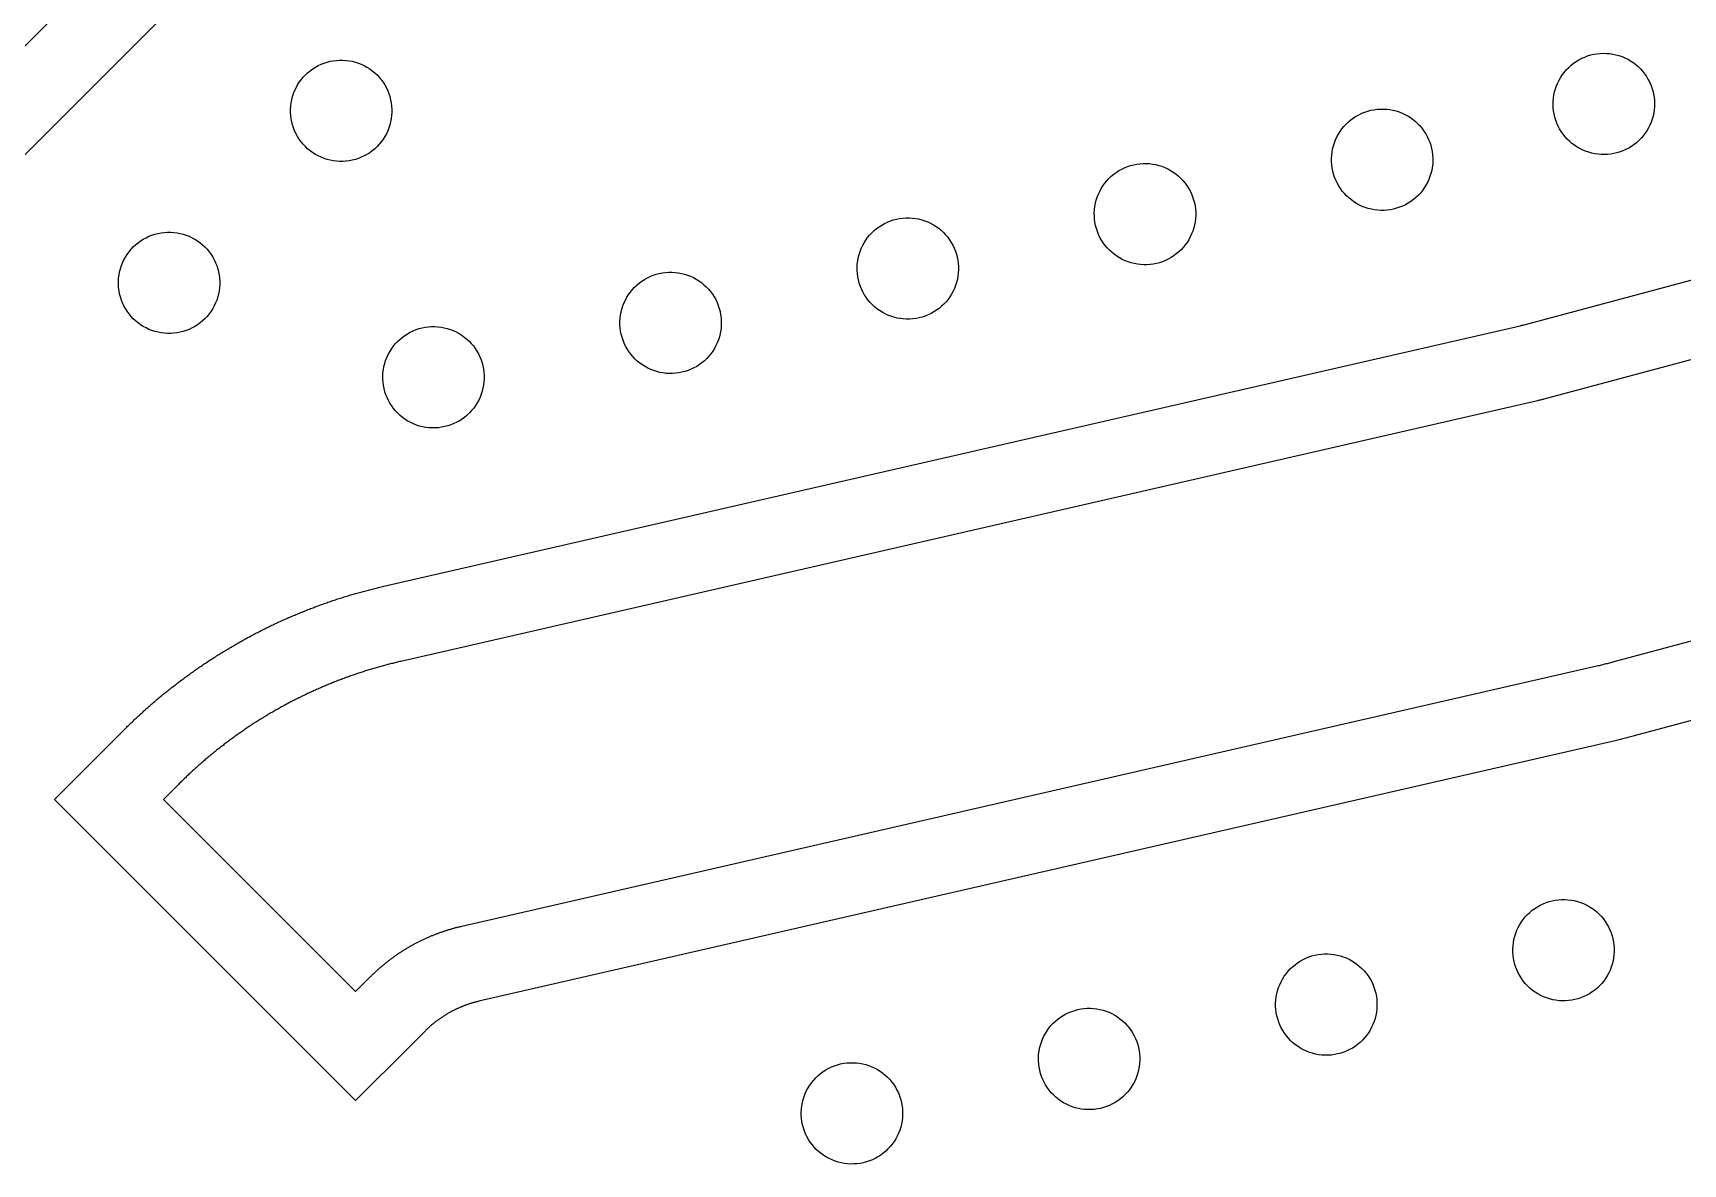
# Model space of a CAD drawing. Extents: x -16500 to 16500, y -16500 to 16500.
# Drawn here: x 3703 to 7771, y 451 to 3240 of the extents above; entities that cross this region are included whole.
import ezdxf

# ---------------------------------------------------------------- set-up
doc = ezdxf.new("R2010")
doc.units = 0
doc.header["$MEASUREMENT"] = 0
doc.layers.add('Top', color=1, linetype='Continuous')
doc.layers.add('Via', color=100, linetype='Continuous')

msp = doc.modelspace()

# ---------------------------------------------------------------- linework, layer by layer
at = {"layer": 'Top'}
for points in [[(2181.424, 2923.887), (7019.069, 7761.531), (6660.703, 8626.703), (7236.531, 10016.875), (8626.703, 10592.703), (10016.875, 10016.875), (10592.703, 8626.703), (10016.875, 7236.531), (8626.703, 6660.703), (7761.531, 7019.069), (2923.887, 2181.424)], [(2450.125, 2923.887), (2923.887, 2450.125), (6962.174, 6488.412), (6962.174, 6488.412), (7473.412, 6999.65), (6999.65, 7473.412), (6488.412, 6962.174), (6488.412, 6962.174)]]:
    msp.add_lwpolyline(points, close=True, dxfattribs=at)
for points in [[(9129.615, 1902.754), (7650.847, 1506.519), (7647.743, 1505.692), (7644.637, 1504.871), (7641.529, 1504.059), (7638.42, 1503.254), (7635.308, 1502.456), (7632.194, 1501.666), (7629.078, 1500.884), (7625.961, 1500.109), (7622.842, 1499.342), (7619.72, 1498.582), (7616.597, 1497.83), (7613.472, 1497.085), (7610.346, 1496.348), (7607.217, 1495.619), (7604.087, 1494.897), (4802.223, 852.343), (4800.781, 852.008), (4799.341, 851.665), (4797.902, 851.315), (4796.465, 850.957), (4795.031, 850.591), (4793.598, 850.217), (4792.167, 849.836), (4790.738, 849.447), (4789.312, 849.05), (4787.887, 848.646), (4786.465, 848.234), (4785.045, 847.815), (4783.628, 847.387), (4782.212, 846.952), (4780.799, 846.51), (4779.389, 846.06), (4777.98, 845.602), (4776.575, 845.137), (4775.172, 844.664), (4773.771, 844.183), (4772.373, 843.695), (4770.978, 843.2), (4769.585, 842.697), (4768.195, 842.187), (4766.808, 841.669), (4765.424, 841.143), (4764.042, 840.61), (4762.664, 840.07), (4761.288, 839.523), (4759.915, 838.967), (4758.546, 838.405), (4757.179, 837.835), (4755.815, 837.258), (4754.455, 836.673), (4753.098, 836.082), (4751.744, 835.483), (4750.393, 834.876), (4749.045, 834.262), (4747.701, 833.642), (4746.36, 833.013), (4745.023, 832.378), (4743.689, 831.735), (4742.358, 831.086), (4741.031, 830.429), (4739.708, 829.765), (4738.388, 829.094), (4737.072, 828.415), (4735.759, 827.73), (4734.451, 827.038), (4733.146, 826.338), (4731.844, 825.632), (4730.547, 824.919), (4729.253, 824.198), (4727.963, 823.471), (4726.678, 822.737), (4725.396, 821.995), (4724.118, 821.247), (4722.844, 820.492), (4721.575, 819.731), (4720.309, 818.962), (4719.048, 818.187), (4717.79, 817.404), (4716.537, 816.615), (4715.289, 815.82), (4714.044, 815.017), (4712.804, 814.208), (4711.569, 813.392), (4710.337, 812.57), (4709.11, 811.741), (4707.888, 810.905), (4706.67, 810.063), (4705.457, 809.214), (4704.248, 808.359), (4703.044, 807.498), (4701.845, 806.629), (4700.65, 805.755), (4699.46, 804.874), (4698.275, 803.986), (4697.094, 803.092), (4695.919, 802.192), (4694.748, 801.286), (4693.582, 800.373), (4692.421, 799.454), (4691.265, 798.528), (4690.114, 797.597), (4688.968, 796.659), (4687.828, 795.715), (4686.692, 794.765), (4685.561, 793.809), (4684.436, 792.847), (4683.315, 791.879), (4682.2, 790.905), (4681.091, 789.925), (4679.986, 788.938), (4678.887, 787.946), (4677.793, 786.948), (4676.705, 785.944), (4675.622, 784.935), (4674.544, 783.919), (4673.472, 782.898), (4672.406, 781.871), (4671.345, 780.838), (4670.289, 779.799), (4669.239, 778.755), (4632.248, 741.764), (4632.248, 741.763), (4497.898, 607.413), (3755.436, 1349.875), (3889.432, 1483.872), (3889.432, 1483.872), (3926.777, 1521.217), (3929.081, 1523.516), (3931.391, 1525.808), (3933.706, 1528.095), (3936.027, 1530.376), (3938.353, 1532.652), (3940.685, 1534.922), (3943.022, 1537.186), (3945.365, 1539.444), (3947.714, 1541.696), (3950.068, 1543.943), (3952.428, 1546.184), (3954.793, 1548.419), (3957.163, 1550.649), (3959.54, 1552.872), (3961.921, 1555.09), (3964.308, 1557.302), (3966.7, 1559.507), (3969.098, 1561.708), (3971.501, 1563.902), (3973.91, 1566.09), (3976.324, 1568.272), (3978.743, 1570.449), (3981.168, 1572.619), (3983.598, 1574.784), (3986.033, 1576.942), (3988.474, 1579.095), (3990.919, 1581.241), (3993.371, 1583.382), (3995.827, 1585.516), (3998.288, 1587.645), (4000.755, 1589.767), (4003.227, 1591.883), (4005.705, 1593.994), (4008.187, 1596.098), (4010.674, 1598.196), (4013.167, 1600.288), (4015.665, 1602.374), (4018.168, 1604.453), (4020.676, 1606.527), (4023.189, 1608.594), (4025.707, 1610.655), (4028.23, 1612.71), (4030.759, 1614.759), (4033.292, 1616.802), (4035.83, 1618.838), (4038.374, 1620.868), (4040.922, 1622.892), (4043.475, 1624.91), (4046.033, 1626.921), (4048.596, 1628.926), (4051.165, 1630.925), (4053.737, 1632.917), (4056.315, 1634.903), (4058.898, 1636.883), (4061.486, 1638.856), (4064.078, 1640.823), (4066.675, 1642.784), (4069.277, 1644.738), (4071.884, 1646.686), (4074.496, 1648.628), (4077.112, 1650.563), (4079.733, 1652.491), (4082.359, 1654.413), (4084.989, 1656.329), (4087.625, 1658.238), (4090.265, 1660.141), (4092.909, 1662.037), (4095.558, 1663.927), (4098.212, 1665.81), (4100.871, 1667.687), (4103.534, 1669.557), (4106.201, 1671.421), (4108.874, 1673.278), (4111.55, 1675.129), (4114.232, 1676.973), (4116.918, 1678.81), (4119.608, 1680.641), (4122.303, 1682.465), (4125.002, 1684.283), (4127.706, 1686.093), (4130.414, 1687.898), (4133.127, 1689.695), (4135.844, 1691.486), (4138.565, 1693.271), (4141.291, 1695.048), (4144.021, 1696.819), (4146.756, 1698.583), (4149.494, 1700.341), (4152.238, 1702.091), (4154.985, 1703.835), (4157.737, 1705.572), (4160.493, 1707.303), (4163.253, 1709.026), (4166.017, 1710.743), (4168.786, 1712.453), (4171.559, 1714.157), (4174.336, 1715.853), (4177.117, 1717.543), (4179.902, 1719.226), (4182.692, 1720.902), (4185.485, 1722.571), (4188.283, 1724.233), (4191.084, 1725.888), (4193.89, 1727.537), (4196.7, 1729.178), (4199.514, 1730.813), (4202.332, 1732.441), (4205.153, 1734.062), (4207.979, 1735.676), (4210.809, 1737.282), (4213.643, 1738.882), (4216.48, 1740.475), (4219.322, 1742.062), (4222.167, 1743.641), (4225.016, 1745.213), (4227.869, 1746.778), (4230.726, 1748.336), (4233.587, 1749.887), (4236.452, 1751.431), (4239.32, 1752.968), (4242.192, 1754.498), (4245.068, 1756.021), (4247.948, 1757.537), (4250.831, 1759.045), (4253.718, 1760.547), (4256.609, 1762.041), (4259.503, 1763.529), (4262.401, 1765.009), (4265.303, 1766.482), (4268.208, 1767.948), (4271.117, 1769.407), (4274.029, 1770.859), (4276.945, 1772.304), (4279.864, 1773.741), (4282.787, 1775.172), (4285.714, 1776.595), (4288.644, 1778.011), (4291.577, 1779.419), (4294.514, 1780.821), (4297.455, 1782.215), (4300.398, 1783.602), (4303.346, 1784.982), (4306.296, 1786.355), (4309.25, 1787.72), (4312.207, 1789.078), (4315.168, 1790.429), (4318.132, 1791.772), (4321.099, 1793.109), (4324.069, 1794.438), (4327.043, 1795.759), (4330.02, 1797.074), (4333, 1798.381), (4335.984, 1799.68), (4338.97, 1800.973), (4341.96, 1802.258), (4344.953, 1803.535), (4347.949, 1804.806), (4350.948, 1806.069), (4353.95, 1807.324), (4356.955, 1808.573), (4359.964, 1809.813), (4362.975, 1811.047), (4365.989, 1812.273), (4369.007, 1813.492), (4372.027, 1814.703), (4375.05, 1815.907), (4378.077, 1817.103), (4381.106, 1818.292), (4384.138, 1819.474), (4387.173, 1820.648), (4390.211, 1821.814), (4393.252, 1822.973), (4396.295, 1824.125), (4399.342, 1825.269), (4402.391, 1826.406), (4405.443, 1827.535), (4408.498, 1828.657), (4411.555, 1829.771), (4414.615, 1830.878), (4417.678, 1831.977), (4420.744, 1833.068), (4423.812, 1834.153), (4426.883, 1835.229), (4429.957, 1836.298), (4433.033, 1837.36), (4436.112, 1838.414), (4439.193, 1839.46), (4442.277, 1840.499), (4445.363, 1841.53), (4448.452, 1842.554), (4451.544, 1843.57), (4454.638, 1844.578), (4457.734, 1845.579), (4460.833, 1846.572), (4463.935, 1847.558), (4467.038, 1848.536), (4470.144, 1849.506), (4473.253, 1850.469), (4476.364, 1851.424), (4479.477, 1852.371), (4482.593, 1853.311), (4485.71, 1854.243), (4488.831, 1855.168), (4491.953, 1856.085), (4495.077, 1856.994), (4498.204, 1857.895), (4501.333, 1858.789), (4504.465, 1859.675), (4507.598, 1860.554), (4510.733, 1861.424), (4513.871, 1862.287), (4517.011, 1863.143), (4520.153, 1863.99), (4523.297, 1864.83), (4526.443, 1865.662), (4529.591, 1866.487), (4532.741, 1867.303), (4535.893, 1868.112), (4539.047, 1868.913), (4542.203, 1869.707), (4545.361, 1870.493), (4548.52, 1871.271), (4551.682, 1872.041), (4554.846, 1872.803), (4558.011, 1873.558), (4561.179, 1874.305), (4564.348, 1875.044), (4567.519, 1875.775), (7369.382, 2518.329), (7370.774, 2518.652), (7372.164, 2518.982), (7373.552, 2519.32), (7374.939, 2519.664), (7376.323, 2520.016), (7377.706, 2520.375), (7379.087, 2520.741), (8857.855, 2916.976)], [(8907.031, 2733.45), (7428.263, 2337.216), (7426.447, 2336.733), (7424.629, 2336.258), (7422.809, 2335.79), (7420.988, 2335.329), (7419.164, 2334.876), (7417.339, 2334.43), (7415.512, 2333.991), (7413.683, 2333.56), (7411.853, 2333.137), (4609.989, 1690.583), (4607.054, 1689.905), (4604.121, 1689.22), (4601.189, 1688.528), (4598.26, 1687.827), (4595.332, 1687.119), (4592.406, 1686.403), (4589.483, 1685.679), (4586.561, 1684.947), (4583.641, 1684.208), (4580.723, 1683.461), (4577.807, 1682.706), (4574.893, 1681.943), (4571.981, 1681.173), (4569.071, 1680.395), (4566.163, 1679.609), (4563.257, 1678.816), (4560.354, 1678.015), (4557.452, 1677.206), (4554.553, 1676.389), (4551.656, 1675.565), (4548.761, 1674.733), (4545.868, 1673.893), (4542.977, 1673.046), (4540.089, 1672.191), (4537.203, 1671.328), (4534.319, 1670.458), (4531.438, 1669.58), (4528.559, 1668.695), (4525.682, 1667.801), (4522.808, 1666.901), (4519.936, 1665.992), (4517.067, 1665.076), (4514.2, 1664.152), (4511.335, 1663.221), (4508.473, 1662.282), (4505.614, 1661.336), (4502.757, 1660.381), (4499.902, 1659.42), (4497.05, 1658.451), (4494.201, 1657.474), (4491.354, 1656.489), (4488.51, 1655.498), (4485.668, 1654.498), (4482.83, 1653.491), (4479.994, 1652.477), (4477.16, 1651.454), (4474.329, 1650.425), (4471.501, 1649.388), (4468.676, 1648.343), (4465.854, 1647.291), (4463.034, 1646.232), (4460.217, 1645.165), (4457.403, 1644.09), (4454.592, 1643.008), (4451.784, 1641.919), (4448.979, 1640.822), (4446.176, 1639.718), (4443.377, 1638.606), (4440.58, 1637.487), (4437.787, 1636.36), (4434.996, 1635.226), (4432.209, 1634.085), (4429.424, 1632.936), (4426.643, 1631.78), (4423.865, 1630.616), (4421.089, 1629.445), (4418.317, 1628.267), (4415.548, 1627.081), (4412.783, 1625.888), (4410.02, 1624.688), (4407.26, 1623.48), (4404.504, 1622.265), (4401.751, 1621.043), (4399.001, 1619.813), (4396.255, 1618.577), (4393.512, 1617.332), (4390.772, 1616.081), (4388.035, 1614.822), (4385.302, 1613.556), (4382.572, 1612.283), (4379.846, 1611.003), (4377.123, 1609.715), (4374.403, 1608.42), (4371.687, 1607.118), (4368.975, 1605.809), (4366.265, 1604.492), (4363.56, 1603.168), (4360.857, 1601.837), (4358.159, 1600.499), (4355.464, 1599.154), (4352.772, 1597.802), (4350.084, 1596.442), (4347.4, 1595.076), (4344.72, 1593.702), (4342.043, 1592.321), (4339.369, 1590.933), (4336.7, 1589.538), (4334.034, 1588.136), (4331.372, 1586.727), (4328.713, 1585.311), (4326.058, 1583.887), (4323.408, 1582.457), (4320.761, 1581.02), (4318.117, 1579.575), (4315.478, 1578.124), (4312.842, 1576.666), (4310.211, 1575.2), (4307.583, 1573.728), (4304.959, 1572.249), (4302.339, 1570.762), (4299.723, 1569.269), (4297.111, 1567.769), (4294.503, 1566.262), (4291.899, 1564.748), (4289.299, 1563.227), (4286.703, 1561.699), (4284.112, 1560.164), (4281.524, 1558.623), (4278.94, 1557.074), (4276.361, 1555.519), (4273.785, 1553.957), (4271.214, 1552.388), (4268.647, 1550.812), (4266.084, 1549.23), (4263.525, 1547.64), (4260.971, 1546.044), (4258.421, 1544.441), (4255.875, 1542.832), (4253.333, 1541.215), (4250.796, 1539.592), (4248.263, 1537.962), (4245.734, 1536.325), (4243.209, 1534.682), (4240.689, 1533.032), (4238.174, 1531.375), (4235.663, 1529.712), (4233.156, 1528.042), (4230.654, 1526.365), (4228.156, 1524.682), (4225.662, 1522.992), (4223.173, 1521.295), (4220.689, 1519.592), (4218.209, 1517.882), (4215.734, 1516.166), (4213.263, 1514.443), (4210.797, 1512.714), (4208.335, 1510.978), (4205.878, 1509.235), (4203.426, 1507.486), (4200.978, 1505.731), (4198.535, 1503.969), (4196.097, 1502.2), (4193.663, 1500.425), (4191.234, 1498.644), (4188.81, 1496.856), (4186.391, 1495.062), (4183.976, 1493.261), (4181.566, 1491.454), (4179.161, 1489.641), (4176.761, 1487.821), (4174.366, 1485.995), (4171.975, 1484.162), (4169.589, 1482.323), (4167.209, 1480.478), (4164.833, 1478.627), (4162.462, 1476.769), (4160.096, 1474.905), (4157.735, 1473.034), (4155.379, 1471.158), (4153.028, 1469.275), (4150.681, 1467.386), (4148.34, 1465.49), (4146.004, 1463.589), (4143.673, 1461.681), (4141.347, 1459.767), (4139.027, 1457.847), (4136.711, 1455.921), (4134.4, 1453.988), (4132.095, 1452.05), (4129.795, 1450.105), (4127.499, 1448.154), (4125.209, 1446.198), (4122.925, 1444.235), (4120.645, 1442.266), (4118.371, 1440.291), (4116.102, 1438.31), (4113.838, 1436.323), (4111.58, 1434.33), (4109.326, 1432.331), (4107.078, 1430.326), (4104.836, 1428.315), (4102.599, 1426.298), (4100.367, 1424.275), (4098.14, 1422.247), (4095.919, 1420.212), (4093.703, 1418.171), (4091.493, 1416.125), (4089.288, 1414.073), (4087.089, 1412.015), (4084.895, 1409.951), (4082.707, 1407.881), (4080.524, 1405.805), (4078.346, 1403.724), (4076.175, 1401.637), (4074.008, 1399.544), (4071.847, 1397.446), (4069.692, 1395.341), (4067.543, 1393.231), (4065.399, 1391.116), (4063.26, 1388.994), (4061.128, 1386.867), (4024.136, 1349.876), (4497.898, 876.114), (4534.889, 913.106), (4536.256, 914.467), (4537.628, 915.822), (4539.006, 917.172), (4540.39, 918.515), (4541.779, 919.854), (4543.173, 921.186), (4544.573, 922.513), (4545.979, 923.833), (4547.39, 925.148), (4548.806, 926.457), (4550.228, 927.76), (4551.656, 929.058), (4553.088, 930.349), (4554.526, 931.634), (4555.97, 932.914), (4557.418, 934.187), (4558.872, 935.455), (4560.332, 936.716), (4561.796, 937.971), (4563.266, 939.22), (4564.74, 940.464), (4566.22, 941.7), (4567.705, 942.931), (4569.195, 944.156), (4570.69, 945.374), (4572.191, 946.587), (4573.696, 947.793), (4575.206, 948.992), (4576.721, 950.186), (4578.241, 951.373), (4579.766, 952.554), (4581.296, 953.728), (4582.831, 954.897), (4584.371, 956.058), (4585.915, 957.214), (4587.464, 958.363), (4589.018, 959.505), (4590.577, 960.641), (4592.14, 961.771), (4593.708, 962.894), (4595.281, 964.011), (4596.858, 965.121), (4598.44, 966.224), (4600.027, 967.321), (4601.618, 968.412), (4603.213, 969.495), (4604.813, 970.573), (4606.418, 971.643), (4608.026, 972.707), (4609.64, 973.764), (4611.257, 974.814), (4612.879, 975.858), (4614.506, 976.895), (4616.136, 977.925), (4617.771, 978.949), (4619.41, 979.965), (4621.053, 980.975), (4622.701, 981.978), (4624.352, 982.975), (4626.008, 983.964), (4627.668, 984.946), (4629.332, 985.922), (4631, 986.891), (4632.671, 987.852), (4634.347, 988.807), (4636.027, 989.755), (4637.711, 990.696), (4639.399, 991.63), (4641.09, 992.556), (4642.785, 993.476), (4644.484, 994.389), (4646.187, 995.295), (4647.894, 996.193), (4649.604, 997.085), (4651.318, 997.969), (4653.036, 998.847), (4654.757, 999.717), (4656.482, 1000.58), (4658.211, 1001.436), (4659.943, 1002.285), (4661.678, 1003.126), (4663.417, 1003.961), (4665.159, 1004.788), (4666.905, 1005.608), (4668.655, 1006.42), (4670.407, 1007.226), (4672.163, 1008.024), (4673.922, 1008.814), (4675.685, 1009.598), (4677.45, 1010.374), (4679.219, 1011.143), (4680.991, 1011.905), (4682.767, 1012.659), (4684.545, 1013.405), (4686.326, 1014.145), (4688.111, 1014.877), (4689.898, 1015.601), (4691.689, 1016.319), (4693.482, 1017.028), (4695.279, 1017.731), (4697.078, 1018.425), (4698.88, 1019.113), (4700.685, 1019.793), (4702.493, 1020.465), (4704.303, 1021.13), (4706.117, 1021.787), (4707.933, 1022.437), (4709.751, 1023.08), (4711.573, 1023.714), (4713.396, 1024.342), (4715.223, 1024.961), (4717.052, 1025.573), (4718.884, 1026.178), (4720.718, 1026.775), (4722.554, 1027.364), (4724.393, 1027.945), (4726.235, 1028.519), (4728.078, 1029.086), (4729.925, 1029.644), (4731.773, 1030.195), (4733.624, 1030.739), (4735.476, 1031.274), (4737.332, 1031.802), (4739.189, 1032.323), (4741.048, 1032.835), (4742.91, 1033.34), (4744.773, 1033.837), (4746.639, 1034.327), (4748.507, 1034.808), (4750.376, 1035.282), (4752.248, 1035.748), (4754.121, 1036.207), (4755.997, 1036.657), (4757.874, 1037.1), (4759.753, 1037.535), (7561.617, 1680.089), (7564.489, 1680.752), (7567.361, 1681.422), (7570.23, 1682.1), (7573.097, 1682.785), (7575.963, 1683.478), (7578.827, 1684.178), (7581.689, 1684.885), (7584.55, 1685.6), (7587.408, 1686.322), (7590.265, 1687.052), (7593.119, 1687.789), (7595.972, 1688.534), (7598.823, 1689.286), (7601.672, 1690.045), (9080.439, 2086.28)]]:
    msp.add_lwpolyline(points, dxfattribs=at)
at = {"layer": 'Via'}
for points in [[(7577.114, 2940.215), (7569.263, 2940.379), (7561.438, 2941.036), (7553.669, 2942.183), (7545.988, 2943.816), (7538.425, 2945.928), (7531.009, 2948.51), (7523.77, 2951.553), (7516.736, 2955.045), (7509.935, 2958.971), (7503.395, 2963.317), (7497.14, 2968.065), (7491.195, 2973.196), (7485.585, 2978.69), (7480.33, 2984.526), (7475.453, 2990.68), (7470.971, 2997.128), (7466.903, 3003.845), (7463.265, 3010.804), (7460.071, 3017.978), (7457.334, 3025.338), (7455.064, 3032.855), (7453.271, 3040.501), (7451.961, 3048.243), (7451.141, 3056.053), (7450.812, 3063.899), (7450.976, 3071.75), (7451.633, 3079.575), (7452.781, 3087.343), (7454.413, 3095.025), (7456.525, 3102.588), (7459.107, 3110.004), (7462.15, 3117.243), (7465.642, 3124.277), (7469.568, 3131.077), (7473.914, 3137.618), (7478.662, 3143.873), (7483.793, 3149.817), (7489.287, 3155.428), (7495.123, 3160.682), (7501.277, 3165.56), (7507.725, 3170.042), (7514.442, 3174.11), (7521.401, 3177.748), (7528.575, 3180.942), (7535.935, 3183.679), (7543.453, 3185.949), (7551.098, 3187.742), (7558.841, 3189.051), (7566.65, 3189.872), (7574.496, 3190.201), (7582.347, 3190.037), (7590.172, 3189.379), (7597.941, 3188.232), (7605.622, 3186.6), (7613.185, 3184.488), (7620.601, 3181.905), (7627.84, 3178.862), (7634.874, 3175.371), (7641.674, 3171.444), (7648.215, 3167.099), (7654.47, 3162.351), (7660.414, 3157.22), (7666.025, 3151.726), (7671.279, 3145.89), (7676.157, 3139.736), (7680.639, 3133.288), (7684.707, 3126.571), (7688.345, 3119.612), (7691.539, 3112.438), (7694.276, 3105.078), (7696.546, 3097.56), (7698.339, 3089.915), (7699.648, 3082.172), (7700.469, 3074.363), (7700.798, 3066.517), (7700.634, 3058.666), (7699.977, 3050.841), (7698.829, 3043.072), (7697.197, 3035.391), (7695.085, 3027.828), (7692.503, 3020.412), (7689.459, 3013.173), (7685.968, 3006.139), (7682.042, 2999.338), (7677.696, 2992.798), (7672.948, 2986.543), (7667.817, 2980.598), (7662.323, 2974.988), (7656.487, 2969.733), (7650.333, 2964.856), (7643.885, 2960.374), (7637.168, 2956.306), (7630.209, 2952.668), (7623.035, 2949.474), (7615.675, 2946.737), (7608.157, 2944.467), (7600.512, 2942.674), (7592.769, 2941.364), (7584.96, 2940.544)], [(4458.625, 2923.4), (4450.788, 2923.893), (4442.997, 2924.877), (4435.284, 2926.349), (4427.678, 2928.302), (4420.21, 2930.728), (4412.908, 2933.619), (4405.803, 2936.962), (4398.922, 2940.745), (4392.291, 2944.953), (4385.938, 2949.569), (4379.888, 2954.574), (4374.163, 2959.95), (4368.788, 2965.674), (4363.782, 2971.725), (4359.167, 2978.078), (4354.959, 2984.708), (4351.176, 2991.589), (4347.832, 2998.695), (4344.942, 3005.996), (4342.515, 3013.464), (4340.562, 3021.07), (4339.091, 3028.784), (4338.107, 3036.575), (4337.613, 3044.412), (4337.613, 3052.265), (4338.107, 3060.102), (4339.091, 3067.893), (4340.562, 3075.606), (4342.515, 3083.212), (4344.942, 3090.68), (4347.832, 3097.982), (4351.176, 3105.087), (4354.959, 3111.968), (4359.167, 3118.599), (4363.782, 3124.952), (4368.788, 3131.002), (4374.163, 3136.727), (4379.888, 3142.102), (4385.938, 3147.108), (4392.291, 3151.723), (4398.922, 3155.931), (4405.803, 3159.714), (4412.908, 3163.058), (4420.21, 3165.948), (4427.678, 3168.375), (4435.284, 3170.328), (4442.997, 3171.799), (4450.788, 3172.783), (4458.625, 3173.277), (4466.478, 3173.277), (4474.315, 3172.783), (4482.106, 3171.799), (4489.82, 3170.328), (4497.426, 3168.375), (4504.894, 3165.948), (4512.195, 3163.058), (4519.301, 3159.714), (4526.182, 3155.931), (4532.812, 3151.723), (4539.165, 3147.108), (4545.216, 3142.102), (4550.94, 3136.727), (4556.316, 3131.002), (4561.321, 3124.952), (4565.937, 3118.599), (4570.145, 3111.968), (4573.928, 3105.087), (4577.271, 3097.982), (4580.162, 3090.68), (4582.588, 3083.212), (4584.541, 3075.606), (4586.013, 3067.893), (4586.997, 3060.102), (4587.49, 3052.265), (4587.49, 3044.412), (4586.997, 3036.575), (4586.013, 3028.784), (4584.541, 3021.07), (4582.588, 3013.464), (4580.162, 3005.996), (4577.271, 2998.695), (4573.928, 2991.589), (4570.145, 2984.708), (4565.937, 2978.078), (4561.321, 2971.725), (4556.316, 2965.674), (4550.94, 2959.95), (4545.216, 2954.574), (4539.165, 2949.569), (4532.812, 2944.953), (4526.182, 2940.745), (4519.301, 2936.962), (4512.195, 2933.619), (4504.894, 2930.728), (4497.426, 2928.302), (4489.82, 2926.349), (4482.106, 2924.877), (4474.315, 2923.893), (4466.478, 2923.4)], [(7026.073, 2802.713), (7018.234, 2803.163), (7010.438, 2804.104), (7002.716, 2805.533), (6995.099, 2807.444), (6987.618, 2809.829), (6980.301, 2812.679), (6973.177, 2815.984), (6966.275, 2819.729), (6959.622, 2823.9), (6953.243, 2828.48), (6947.165, 2833.452), (6941.411, 2838.796), (6936.004, 2844.491), (6930.965, 2850.514), (6926.315, 2856.841), (6922.071, 2863.448), (6918.25, 2870.309), (6914.867, 2877.395), (6911.936, 2884.681), (6909.468, 2892.135), (6907.473, 2899.731), (6905.959, 2907.436), (6904.932, 2915.221), (6904.396, 2923.055), (6904.353, 2930.908), (6904.802, 2938.748), (6905.744, 2946.544), (6907.173, 2954.266), (6909.083, 2961.882), (6911.469, 2969.364), (6914.319, 2976.681), (6917.624, 2983.805), (6921.369, 2990.707), (6925.54, 2997.36), (6930.12, 3003.738), (6935.092, 3009.816), (6940.436, 3015.57), (6946.131, 3020.977), (6952.154, 3026.016), (6958.481, 3030.667), (6965.088, 3034.911), (6971.948, 3038.732), (6979.035, 3042.115), (6986.32, 3045.046), (6993.775, 3047.513), (7001.37, 3049.508), (7009.076, 3051.022), (7016.861, 3052.049), (7024.695, 3052.586), (7032.548, 3052.629), (7040.388, 3052.179), (7048.184, 3051.238), (7055.905, 3049.809), (7063.522, 3047.898), (7071.004, 3045.513), (7078.321, 3042.662), (7085.444, 3039.358), (7092.347, 3035.613), (7099, 3031.442), (7105.378, 3026.861), (7111.456, 3021.889), (7117.21, 3016.545), (7122.617, 3010.851), (7127.656, 3004.828), (7132.307, 2998.5), (7136.551, 2991.893), (7140.372, 2985.033), (7143.754, 2977.946), (7146.685, 2970.661), (7149.153, 2963.206), (7151.148, 2955.611), (7152.662, 2947.906), (7153.689, 2940.121), (7154.225, 2932.286), (7154.269, 2924.434), (7153.819, 2916.594), (7152.878, 2908.798), (7151.449, 2901.076), (7149.538, 2893.459), (7147.153, 2885.978), (7144.302, 2878.661), (7140.998, 2871.537), (7137.253, 2864.635), (7133.082, 2857.982), (7128.501, 2851.603), (7123.529, 2845.525), (7118.185, 2839.771), (7112.491, 2834.364), (7106.468, 2829.325), (7100.14, 2824.675), (7093.533, 2820.431), (7086.673, 2816.61), (7079.586, 2813.227), (7072.301, 2810.296), (7064.846, 2807.828), (7057.251, 2805.833), (7049.546, 2804.319), (7041.76, 2803.292), (7033.926, 2802.756)], [(6441.254, 2668.596), (6433.415, 2669.046), (6425.619, 2669.987), (6417.897, 2671.416), (6410.28, 2673.327), (6402.799, 2675.712), (6395.482, 2678.562), (6388.358, 2681.867), (6381.456, 2685.612), (6374.803, 2689.783), (6368.424, 2694.363), (6362.346, 2699.335), (6356.592, 2704.679), (6351.185, 2710.374), (6346.146, 2716.397), (6341.496, 2722.724), (6337.252, 2729.331), (6333.431, 2736.192), (6330.048, 2743.278), (6327.117, 2750.564), (6324.649, 2758.018), (6322.654, 2765.614), (6321.14, 2773.319), (6320.113, 2781.104), (6319.577, 2788.938), (6319.534, 2796.791), (6319.983, 2804.631), (6320.925, 2812.427), (6322.354, 2820.149), (6324.264, 2827.765), (6326.65, 2835.247), (6329.5, 2842.564), (6332.805, 2849.688), (6336.55, 2856.59), (6340.721, 2863.243), (6345.301, 2869.621), (6350.273, 2875.699), (6355.617, 2881.453), (6361.312, 2886.86), (6367.335, 2891.899), (6373.662, 2896.55), (6380.269, 2900.794), (6387.129, 2904.615), (6394.216, 2907.998), (6401.501, 2910.929), (6408.956, 2913.396), (6416.551, 2915.391), (6424.257, 2916.905), (6432.042, 2917.932), (6439.876, 2918.469), (6447.729, 2918.512), (6455.569, 2918.062), (6463.365, 2917.121), (6471.086, 2915.692), (6478.703, 2913.781), (6486.185, 2911.396), (6493.502, 2908.545), (6500.625, 2905.241), (6507.528, 2901.496), (6514.181, 2897.325), (6520.559, 2892.744), (6526.637, 2887.772), (6532.391, 2882.428), (6537.798, 2876.734), (6542.837, 2870.711), (6547.488, 2864.383), (6551.732, 2857.776), (6555.553, 2850.916), (6558.935, 2843.829), (6561.866, 2836.544), (6564.334, 2829.089), (6566.329, 2821.494), (6567.843, 2813.789), (6568.87, 2806.004), (6569.406, 2798.169), (6569.45, 2790.317), (6569, 2782.477), (6568.059, 2774.681), (6566.63, 2766.959), (6564.719, 2759.342), (6562.334, 2751.861), (6559.483, 2744.544), (6556.179, 2737.42), (6552.434, 2730.518), (6548.263, 2723.865), (6543.682, 2717.486), (6538.71, 2711.408), (6533.366, 2705.654), (6527.672, 2700.247), (6521.649, 2695.208), (6515.321, 2690.558), (6508.714, 2686.314), (6501.854, 2682.493), (6494.767, 2679.11), (6487.482, 2676.179), (6480.027, 2673.711), (6472.432, 2671.716), (6464.727, 2670.202), (6456.941, 2669.175), (6449.107, 2668.639)], [(5856.436, 2534.479), (5848.597, 2534.929), (5840.801, 2535.87), (5833.079, 2537.299), (5825.462, 2539.21), (5817.981, 2541.595), (5810.664, 2544.445), (5803.54, 2547.75), (5796.638, 2551.495), (5789.985, 2555.666), (5783.606, 2560.246), (5777.528, 2565.218), (5771.774, 2570.562), (5766.367, 2576.257), (5761.328, 2582.28), (5756.678, 2588.607), (5752.434, 2595.214), (5748.613, 2602.075), (5745.23, 2609.161), (5742.299, 2616.447), (5739.831, 2623.901), (5737.836, 2631.497), (5736.322, 2639.202), (5735.295, 2646.987), (5734.759, 2654.821), (5734.716, 2662.674), (5735.165, 2670.514), (5736.107, 2678.31), (5737.536, 2686.032), (5739.446, 2693.648), (5741.832, 2701.13), (5744.682, 2708.447), (5747.987, 2715.571), (5751.732, 2722.473), (5755.903, 2729.126), (5760.483, 2735.504), (5765.455, 2741.582), (5770.799, 2747.336), (5776.494, 2752.743), (5782.517, 2757.782), (5788.844, 2762.433), (5795.451, 2766.677), (5802.311, 2770.498), (5809.398, 2773.881), (5816.683, 2776.812), (5824.138, 2779.279), (5831.733, 2781.274), (5839.439, 2782.788), (5847.224, 2783.815), (5855.058, 2784.352), (5862.911, 2784.395), (5870.751, 2783.945), (5878.547, 2783.004), (5886.268, 2781.575), (5893.885, 2779.664), (5901.367, 2777.279), (5908.684, 2774.428), (5915.807, 2771.124), (5922.71, 2767.379), (5929.363, 2763.208), (5935.741, 2758.627), (5941.819, 2753.655), (5947.573, 2748.311), (5952.98, 2742.617), (5958.019, 2736.594), (5962.67, 2730.266), (5966.914, 2723.659), (5970.735, 2716.799), (5974.117, 2709.712), (5977.048, 2702.427), (5979.516, 2694.972), (5981.511, 2687.377), (5983.025, 2679.672), (5984.052, 2671.887), (5984.588, 2664.052), (5984.632, 2656.2), (5984.182, 2648.36), (5983.241, 2640.564), (5981.812, 2632.842), (5979.901, 2625.225), (5977.516, 2617.744), (5974.665, 2610.427), (5971.361, 2603.303), (5967.616, 2596.401), (5963.445, 2589.748), (5958.864, 2583.369), (5953.892, 2577.291), (5948.548, 2571.537), (5942.854, 2566.13), (5936.831, 2561.091), (5930.503, 2556.441), (5923.896, 2552.197), (5917.036, 2548.376), (5909.949, 2544.993), (5902.664, 2542.062), (5895.209, 2539.594), (5887.614, 2537.599), (5879.909, 2536.085), (5872.123, 2535.058), (5864.289, 2534.522)], [(4034.36, 2499.135), (4026.523, 2499.628), (4018.732, 2500.612), (4011.019, 2502.084), (4003.413, 2504.037), (3995.945, 2506.463), (3988.643, 2509.354), (3981.538, 2512.697), (3974.657, 2516.48), (3968.026, 2520.688), (3961.673, 2525.304), (3955.623, 2530.309), (3949.898, 2535.685), (3944.523, 2541.409), (3939.517, 2547.46), (3934.902, 2553.813), (3930.694, 2560.443), (3926.911, 2567.324), (3923.567, 2574.43), (3920.677, 2581.731), (3918.25, 2589.199), (3916.297, 2596.805), (3914.826, 2604.519), (3913.842, 2612.31), (3913.348, 2620.147), (3913.348, 2628), (3913.842, 2635.837), (3914.826, 2643.628), (3916.297, 2651.341), (3918.25, 2658.947), (3920.677, 2666.415), (3923.567, 2673.717), (3926.911, 2680.822), (3930.694, 2687.703), (3934.902, 2694.334), (3939.517, 2700.687), (3944.523, 2706.737), (3949.898, 2712.462), (3955.623, 2717.837), (3961.673, 2722.843), (3968.026, 2727.458), (3974.657, 2731.666), (3981.538, 2735.449), (3988.643, 2738.793), (3995.945, 2741.683), (4003.413, 2744.11), (4011.019, 2746.063), (4018.732, 2747.534), (4026.523, 2748.518), (4034.36, 2749.012), (4042.213, 2749.012), (4050.05, 2748.518), (4057.841, 2747.534), (4065.555, 2746.063), (4073.161, 2744.11), (4080.629, 2741.683), (4087.93, 2738.793), (4095.036, 2735.449), (4101.917, 2731.666), (4108.547, 2727.458), (4114.9, 2722.843), (4120.951, 2717.837), (4126.675, 2712.462), (4132.051, 2706.737), (4137.056, 2700.687), (4141.672, 2694.334), (4145.88, 2687.703), (4149.663, 2680.822), (4153.006, 2673.717), (4155.897, 2666.415), (4158.323, 2658.947), (4160.276, 2651.341), (4161.748, 2643.628), (4162.732, 2635.837), (4163.225, 2628), (4163.225, 2620.147), (4162.732, 2612.31), (4161.748, 2604.519), (4160.276, 2596.805), (4158.323, 2589.199), (4155.897, 2581.731), (4153.006, 2574.43), (4149.663, 2567.324), (4145.88, 2560.443), (4141.672, 2553.813), (4137.056, 2547.46), (4132.051, 2541.409), (4126.675, 2535.685), (4120.951, 2530.309), (4114.9, 2525.304), (4108.547, 2520.688), (4101.917, 2516.48), (4095.036, 2512.697), (4087.93, 2509.354), (4080.629, 2506.463), (4073.161, 2504.037), (4065.555, 2502.084), (4057.841, 2500.612), (4050.05, 2499.628), (4042.213, 2499.135)], [(5271.617, 2400.362), (5263.778, 2400.812), (5255.982, 2401.753), (5248.26, 2403.182), (5240.643, 2405.093), (5233.162, 2407.478), (5225.845, 2410.328), (5218.721, 2413.633), (5211.819, 2417.378), (5205.166, 2421.549), (5198.787, 2426.129), (5192.709, 2431.101), (5186.955, 2436.445), (5181.548, 2442.14), (5176.509, 2448.163), (5171.859, 2454.49), (5167.615, 2461.097), (5163.794, 2467.958), (5160.411, 2475.044), (5157.48, 2482.33), (5155.012, 2489.784), (5153.017, 2497.38), (5151.503, 2505.085), (5150.476, 2512.87), (5149.94, 2520.704), (5149.897, 2528.557), (5150.346, 2536.397), (5151.288, 2544.193), (5152.717, 2551.915), (5154.627, 2559.531), (5157.013, 2567.013), (5159.863, 2574.33), (5163.168, 2581.454), (5166.913, 2588.356), (5171.084, 2595.009), (5175.664, 2601.387), (5180.636, 2607.465), (5185.98, 2613.219), (5191.675, 2618.626), (5197.698, 2623.665), (5204.025, 2628.316), (5210.632, 2632.56), (5217.492, 2636.381), (5224.579, 2639.764), (5231.864, 2642.695), (5239.319, 2645.162), (5246.914, 2647.157), (5254.62, 2648.671), (5262.405, 2649.698), (5270.239, 2650.235), (5278.092, 2650.278), (5285.932, 2649.828), (5293.728, 2648.887), (5301.449, 2647.458), (5309.066, 2645.547), (5316.548, 2643.162), (5323.865, 2640.311), (5330.988, 2637.007), (5337.891, 2633.262), (5344.544, 2629.091), (5350.922, 2624.51), (5357, 2619.538), (5362.754, 2614.194), (5368.161, 2608.5), (5373.2, 2602.477), (5377.851, 2596.149), (5382.095, 2589.542), (5385.916, 2582.682), (5389.298, 2575.595), (5392.229, 2568.31), (5394.697, 2560.855), (5396.692, 2553.26), (5398.206, 2545.555), (5399.233, 2537.77), (5399.769, 2529.935), (5399.813, 2522.083), (5399.363, 2514.243), (5398.422, 2506.447), (5396.993, 2498.725), (5395.082, 2491.108), (5392.697, 2483.627), (5389.846, 2476.31), (5386.542, 2469.186), (5382.797, 2462.284), (5378.626, 2455.631), (5374.045, 2449.252), (5369.073, 2443.174), (5363.729, 2437.42), (5358.035, 2432.013), (5352.012, 2426.974), (5345.684, 2422.324), (5339.077, 2418.08), (5332.217, 2414.259), (5325.13, 2410.876), (5317.845, 2407.945), (5310.39, 2405.477), (5302.795, 2403.482), (5295.09, 2401.968), (5287.304, 2400.941), (5279.47, 2400.405)], [(4686.799, 2266.245), (4678.96, 2266.695), (4671.164, 2267.636), (4663.442, 2269.065), (4655.825, 2270.976), (4648.344, 2273.361), (4641.027, 2276.211), (4633.903, 2279.516), (4627.001, 2283.261), (4620.348, 2287.432), (4613.969, 2292.012), (4607.891, 2296.984), (4602.137, 2302.328), (4596.73, 2308.023), (4591.691, 2314.046), (4587.041, 2320.373), (4582.797, 2326.98), (4578.976, 2333.841), (4575.593, 2340.927), (4572.662, 2348.213), (4570.194, 2355.667), (4568.199, 2363.263), (4566.685, 2370.968), (4565.658, 2378.753), (4565.122, 2386.587), (4565.079, 2394.44), (4565.528, 2402.28), (4566.47, 2410.076), (4567.899, 2417.798), (4569.809, 2425.414), (4572.195, 2432.896), (4575.045, 2440.213), (4578.35, 2447.337), (4582.095, 2454.239), (4586.266, 2460.892), (4590.846, 2467.27), (4595.818, 2473.348), (4601.162, 2479.102), (4606.857, 2484.509), (4612.88, 2489.548), (4619.207, 2494.199), (4625.814, 2498.443), (4632.674, 2502.264), (4639.761, 2505.647), (4647.046, 2508.578), (4654.501, 2511.045), (4662.096, 2513.04), (4669.802, 2514.554), (4677.587, 2515.581), (4685.421, 2516.118), (4693.274, 2516.161), (4701.114, 2515.711), (4708.91, 2514.77), (4716.631, 2513.341), (4724.248, 2511.43), (4731.73, 2509.045), (4739.047, 2506.194), (4746.17, 2502.89), (4753.073, 2499.145), (4759.726, 2494.974), (4766.104, 2490.393), (4772.182, 2485.421), (4777.936, 2480.077), (4783.343, 2474.383), (4788.382, 2468.36), (4793.033, 2462.032), (4797.277, 2455.425), (4801.098, 2448.565), (4804.48, 2441.478), (4807.411, 2434.193), (4809.879, 2426.738), (4811.874, 2419.143), (4813.388, 2411.438), (4814.415, 2403.653), (4814.951, 2395.818), (4814.995, 2387.966), (4814.545, 2380.126), (4813.604, 2372.33), (4812.175, 2364.608), (4810.264, 2356.991), (4807.879, 2349.51), (4805.028, 2342.193), (4801.724, 2335.069), (4797.979, 2328.167), (4793.808, 2321.514), (4789.227, 2315.135), (4784.255, 2309.057), (4778.911, 2303.303), (4773.217, 2297.896), (4767.194, 2292.857), (4760.866, 2288.207), (4754.259, 2283.963), (4747.399, 2280.142), (4740.312, 2276.759), (4733.027, 2273.828), (4725.572, 2271.36), (4717.977, 2269.365), (4710.272, 2267.851), (4702.486, 2266.824), (4694.652, 2266.288)], [(7473.118, 853.315), (7465.278, 853.765), (7457.482, 854.706), (7449.761, 856.135), (7442.144, 858.046), (7434.662, 860.431), (7427.345, 863.282), (7420.222, 866.586), (7413.319, 870.331), (7406.666, 874.502), (7400.288, 879.083), (7394.21, 884.055), (7388.456, 889.399), (7383.049, 895.093), (7378.01, 901.116), (7373.359, 907.444), (7369.115, 914.051), (7365.294, 920.911), (7361.912, 927.998), (7358.981, 935.283), (7356.513, 942.738), (7354.518, 950.333), (7353.004, 958.038), (7351.977, 965.823), (7351.441, 973.658), (7351.397, 981.51), (7351.847, 989.35), (7352.788, 997.146), (7354.217, 1004.868), (7356.128, 1012.485), (7358.513, 1019.966), (7361.364, 1027.283), (7364.668, 1034.407), (7368.413, 1041.309), (7372.584, 1047.962), (7377.165, 1054.341), (7382.137, 1060.419), (7387.481, 1066.173), (7393.175, 1071.58), (7399.198, 1076.619), (7405.526, 1081.269), (7412.133, 1085.513), (7418.993, 1089.334), (7426.08, 1092.717), (7433.365, 1095.648), (7440.82, 1098.116), (7448.415, 1100.111), (7456.12, 1101.625), (7463.906, 1102.652), (7471.74, 1103.188), (7479.593, 1103.231), (7487.432, 1102.781), (7495.228, 1101.84), (7502.95, 1100.411), (7510.567, 1098.5), (7518.048, 1096.115), (7525.365, 1093.265), (7532.489, 1089.96), (7539.391, 1086.215), (7546.044, 1082.044), (7552.423, 1077.464), (7558.501, 1072.492), (7564.255, 1067.148), (7569.662, 1061.453), (7574.701, 1055.43), (7579.351, 1049.103), (7583.595, 1042.496), (7587.416, 1035.635), (7590.799, 1028.549), (7593.73, 1021.263), (7596.198, 1013.809), (7598.193, 1006.213), (7599.707, 998.508), (7600.734, 990.723), (7601.27, 982.889), (7601.313, 975.036), (7600.864, 967.196), (7599.922, 959.4), (7598.493, 951.678), (7596.583, 944.062), (7594.197, 936.58), (7591.347, 929.263), (7588.042, 922.139), (7584.297, 915.237), (7580.126, 908.584), (7575.546, 902.206), (7570.574, 896.128), (7565.23, 890.374), (7559.535, 884.967), (7553.512, 879.928), (7547.185, 875.277), (7540.578, 871.033), (7533.718, 867.212), (7526.631, 863.829), (7519.346, 860.898), (7511.891, 858.431), (7504.296, 856.436), (7496.59, 854.922), (7488.805, 853.895), (7480.971, 853.358)], [(6888.299, 719.198), (6880.459, 719.648), (6872.663, 720.589), (6864.942, 722.018), (6857.325, 723.929), (6849.843, 726.314), (6842.526, 729.165), (6835.403, 732.469), (6828.5, 736.214), (6821.847, 740.385), (6815.469, 744.966), (6809.391, 749.938), (6803.637, 755.282), (6798.23, 760.976), (6793.191, 766.999), (6788.54, 773.327), (6784.296, 779.934), (6780.475, 786.794), (6777.093, 793.881), (6774.162, 801.166), (6771.694, 808.621), (6769.699, 816.216), (6768.185, 823.921), (6767.158, 831.706), (6766.622, 839.541), (6766.578, 847.393), (6767.028, 855.233), (6767.969, 863.029), (6769.398, 870.751), (6771.309, 878.368), (6773.694, 885.849), (6776.545, 893.166), (6779.849, 900.29), (6783.594, 907.192), (6787.765, 913.845), (6792.346, 920.224), (6797.318, 926.302), (6802.662, 932.056), (6808.356, 937.463), (6814.379, 942.502), (6820.707, 947.152), (6827.314, 951.396), (6834.174, 955.217), (6841.261, 958.6), (6848.546, 961.531), (6856.001, 963.999), (6863.596, 965.994), (6871.301, 967.508), (6879.087, 968.535), (6886.921, 969.071), (6894.774, 969.114), (6902.613, 968.664), (6910.409, 967.723), (6918.131, 966.294), (6925.748, 964.383), (6933.229, 961.998), (6940.546, 959.148), (6947.67, 955.843), (6954.572, 952.098), (6961.225, 947.927), (6967.604, 943.347), (6973.682, 938.375), (6979.436, 933.031), (6984.843, 927.336), (6989.882, 921.313), (6994.532, 914.986), (6998.776, 908.379), (7002.597, 901.518), (7005.98, 894.432), (7008.911, 887.146), (7011.379, 879.692), (7013.374, 872.096), (7014.888, 864.391), (7015.915, 856.606), (7016.451, 848.772), (7016.494, 840.919), (7016.045, 833.079), (7015.103, 825.283), (7013.674, 817.561), (7011.764, 809.945), (7009.378, 802.463), (7006.528, 795.146), (7003.223, 788.022), (6999.478, 781.12), (6995.307, 774.467), (6990.727, 768.089), (6985.755, 762.011), (6980.411, 756.257), (6974.716, 750.85), (6968.693, 745.811), (6962.366, 741.16), (6955.759, 736.916), (6948.899, 733.095), (6941.812, 729.712), (6934.527, 726.781), (6927.072, 724.314), (6919.477, 722.319), (6911.771, 720.805), (6903.986, 719.778), (6896.152, 719.241)], [(6303.481, 585.081), (6295.641, 585.531), (6287.845, 586.472), (6280.124, 587.901), (6272.507, 589.812), (6265.025, 592.197), (6257.708, 595.048), (6250.585, 598.352), (6243.682, 602.097), (6237.029, 606.268), (6230.651, 610.849), (6224.573, 615.821), (6218.819, 621.165), (6213.412, 626.859), (6208.373, 632.882), (6203.722, 639.21), (6199.478, 645.817), (6195.657, 652.677), (6192.275, 659.764), (6189.344, 667.049), (6186.876, 674.504), (6184.881, 682.099), (6183.367, 689.804), (6182.34, 697.589), (6181.804, 705.424), (6181.76, 713.276), (6182.21, 721.116), (6183.151, 728.912), (6184.58, 736.634), (6186.491, 744.251), (6188.876, 751.732), (6191.727, 759.049), (6195.031, 766.173), (6198.776, 773.075), (6202.947, 779.728), (6207.528, 786.107), (6212.5, 792.185), (6217.844, 797.939), (6223.538, 803.346), (6229.561, 808.385), (6235.889, 813.035), (6242.496, 817.279), (6249.356, 821.1), (6256.443, 824.483), (6263.728, 827.414), (6271.183, 829.882), (6278.778, 831.877), (6286.483, 833.391), (6294.269, 834.418), (6302.103, 834.954), (6309.956, 834.997), (6317.795, 834.547), (6325.591, 833.606), (6333.313, 832.177), (6340.93, 830.266), (6348.411, 827.881), (6355.728, 825.031), (6362.852, 821.726), (6369.754, 817.981), (6376.407, 813.81), (6382.786, 809.23), (6388.864, 804.258), (6394.618, 798.914), (6400.025, 793.219), (6405.064, 787.196), (6409.714, 780.869), (6413.958, 774.262), (6417.779, 767.401), (6421.162, 760.315), (6424.093, 753.029), (6426.561, 745.575), (6428.556, 737.979), (6430.07, 730.274), (6431.097, 722.489), (6431.633, 714.655), (6431.676, 706.802), (6431.227, 698.962), (6430.285, 691.166), (6428.856, 683.444), (6426.946, 675.828), (6424.56, 668.346), (6421.71, 661.029), (6418.405, 653.905), (6414.66, 647.003), (6410.489, 640.35), (6405.909, 633.972), (6400.937, 627.894), (6395.593, 622.14), (6389.898, 616.733), (6383.875, 611.694), (6377.548, 607.043), (6370.941, 602.799), (6364.081, 598.978), (6356.994, 595.595), (6349.709, 592.664), (6342.254, 590.197), (6334.659, 588.202), (6326.953, 586.688), (6319.168, 585.661), (6311.334, 585.124)], [(5718.662, 450.964), (5710.822, 451.414), (5703.026, 452.355), (5695.305, 453.784), (5687.688, 455.695), (5680.206, 458.08), (5672.889, 460.931), (5665.766, 464.235), (5658.863, 467.98), (5652.21, 472.151), (5645.832, 476.732), (5639.754, 481.704), (5634, 487.048), (5628.593, 492.742), (5623.554, 498.765), (5618.903, 505.093), (5614.659, 511.7), (5610.838, 518.56), (5607.456, 525.647), (5604.525, 532.932), (5602.057, 540.387), (5600.062, 547.982), (5598.548, 555.687), (5597.521, 563.472), (5596.985, 571.307), (5596.941, 579.159), (5597.391, 586.999), (5598.332, 594.795), (5599.761, 602.517), (5601.672, 610.134), (5604.057, 617.615), (5606.908, 624.932), (5610.212, 632.056), (5613.957, 638.958), (5618.128, 645.611), (5622.709, 651.99), (5627.681, 658.068), (5633.025, 663.822), (5638.719, 669.229), (5644.742, 674.268), (5651.07, 678.918), (5657.677, 683.162), (5664.537, 686.983), (5671.624, 690.366), (5678.909, 693.297), (5686.364, 695.765), (5693.959, 697.76), (5701.664, 699.274), (5709.45, 700.301), (5717.284, 700.837), (5725.137, 700.88), (5732.976, 700.43), (5740.772, 699.489), (5748.494, 698.06), (5756.111, 696.149), (5763.592, 693.764), (5770.909, 690.914), (5778.033, 687.609), (5784.935, 683.864), (5791.588, 679.693), (5797.967, 675.113), (5804.045, 670.141), (5809.799, 664.797), (5815.206, 659.102), (5820.245, 653.079), (5824.895, 646.752), (5829.139, 640.145), (5832.96, 633.284), (5836.343, 626.198), (5839.274, 618.912), (5841.742, 611.458), (5843.737, 603.862), (5845.251, 596.157), (5846.278, 588.372), (5846.814, 580.538), (5846.857, 572.685), (5846.408, 564.845), (5845.466, 557.049), (5844.037, 549.327), (5842.127, 541.711), (5839.741, 534.229), (5836.891, 526.912), (5833.586, 519.788), (5829.841, 512.886), (5825.67, 506.233), (5821.09, 499.855), (5816.118, 493.777), (5810.774, 488.023), (5805.079, 482.616), (5799.056, 477.577), (5792.729, 472.926), (5786.122, 468.682), (5779.262, 464.861), (5772.175, 461.478), (5764.89, 458.547), (5757.435, 456.08), (5749.84, 454.085), (5742.134, 452.571), (5734.349, 451.544), (5726.515, 451.007)]]:
    msp.add_lwpolyline(points, close=True, dxfattribs=at)

doc.saveas('drawing.dxf')
